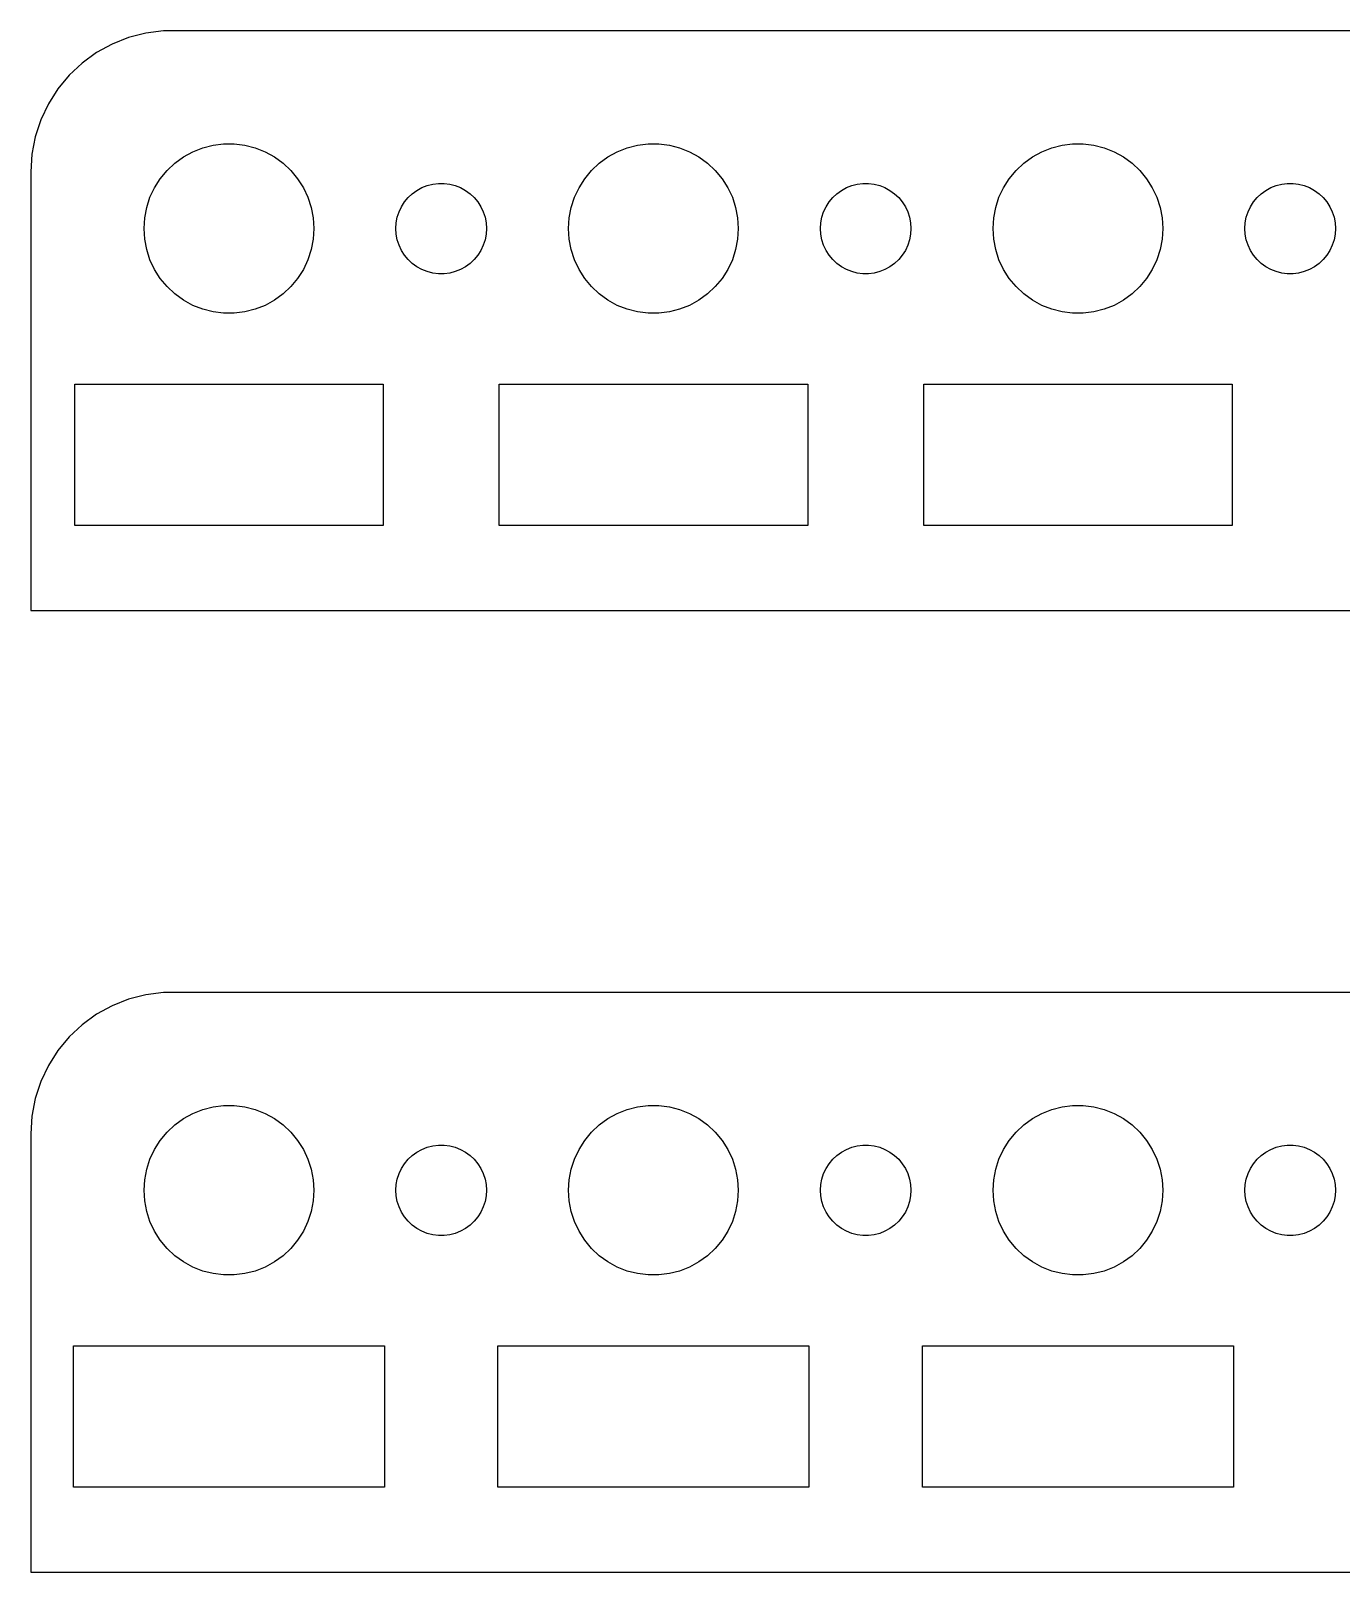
# Model space of a CAD drawing. Header units: metres. Extents: x -29.8 to 29.8, y 0 to 27.2.
# Drawn here: x -29.75 to -6.6, y 0 to 27.25 of the extents above; entities that cross this region are included whole.
import ezdxf

# ---------------------------------------------------------------- set-up
doc = ezdxf.new("R2010")
doc.units = ezdxf.units.M

msp = doc.modelspace()

# ---------------------------------------------------------------- linework, layer by layer
for p, q in [((-27.407, 27.2451), (-27.7184, 27.2057)), ((27.407, 27.2451), (-27.407, 27.2451)), ((-28.3144, 27.0121), (-28.5896, 26.8608)), ((-28.0225, 27.1276), (-28.3144, 27.0121)), ((-27.7184, 27.2057), (-28.0225, 27.1276)), ((-28.5896, 26.8608), (-28.8436, 26.6763)), ((-29.0724, 26.4614), (-29.2725, 26.2195)), ((-28.8436, 26.6763), (-29.0724, 26.4614)), ((-29.2725, 26.2195), (-29.4408, 25.9544)), ((-29.4408, 25.9544), (-29.5744, 25.6703)), ((-29.5744, 25.6703), (-29.6714, 25.3717)), ((-29.6714, 25.3717), (-29.7303, 25.0633)), ((-27.0537, 25.0165), (-26.8887, 25.1072)), ((-26.8887, 25.1072), (-26.7135, 25.1766)), ((-26.7135, 25.1766), (-26.5311, 25.2234)), ((-26.5311, 25.2234), (-26.3442, 25.247)), ((-26.3442, 25.247), (-26.1558, 25.247)), ((-26.1558, 25.247), (-25.9689, 25.2234)), ((-25.9689, 25.2234), (-25.7865, 25.1766)), ((-25.7865, 25.1766), (-25.6113, 25.1072)), ((-25.6113, 25.1072), (-25.4463, 25.0165)), ((-19.5537, 25.0165), (-19.3887, 25.1072)), ((-19.3887, 25.1072), (-19.2135, 25.1766)), ((-19.2135, 25.1766), (-19.0311, 25.2234)), ((-19.0311, 25.2234), (-18.8442, 25.247)), ((-18.8442, 25.247), (-18.6558, 25.247)), ((-18.6558, 25.247), (-18.4689, 25.2234)), ((-18.4689, 25.2234), (-18.2865, 25.1766)), ((-18.2865, 25.1766), (-18.1113, 25.1072)), ((-18.1113, 25.1072), (-17.9463, 25.0165)), ((-12.0537, 25.0165), (-11.8887, 25.1072)), ((-11.8887, 25.1072), (-11.7135, 25.1766)), ((-11.7135, 25.1766), (-11.5311, 25.2234)), ((-11.5311, 25.2234), (-11.3442, 25.247)), ((-11.3442, 25.247), (-11.1558, 25.247)), ((-11.1558, 25.247), (-10.9689, 25.2234)), ((-10.9689, 25.2234), (-10.7865, 25.1766)), ((-10.7865, 25.1766), (-10.6113, 25.1072)), ((-10.6113, 25.1072), (-10.4463, 25.0165)), ((-29.7303, 25.0633), (-29.75, 24.75)), ((-27.3434, 24.7768), (-27.2061, 24.9058)), ((-27.2061, 24.9058), (-27.0537, 25.0165)), ((-25.4463, 25.0165), (-25.2939, 24.9058)), ((-25.2939, 24.9058), (-25.1565, 24.7768)), ((-19.8434, 24.7768), (-19.7061, 24.9058)), ((-19.7061, 24.9058), (-19.5537, 25.0165)), ((-17.9463, 25.0165), (-17.7939, 24.9058)), ((-17.7939, 24.9058), (-17.6565, 24.7768)), ((-12.3434, 24.7768), (-12.2061, 24.9058)), ((-12.2061, 24.9058), (-12.0537, 25.0165)), ((-10.4463, 25.0165), (-10.2939, 24.9058)), ((-10.2939, 24.9058), (-10.1565, 24.7768)), ((-29.75, 24.75), (-29.75, 17)), ((-27.5645, 24.4726), (-27.4635, 24.6317)), ((-27.4635, 24.6317), (-27.3434, 24.7768)), ((-25.1565, 24.7768), (-25.0365, 24.6317)), ((-25.0365, 24.6317), (-24.9355, 24.4726)), ((-22.7472, 24.5108), (-22.6499, 24.5358)), ((-22.6499, 24.5358), (-22.5502, 24.5484)), ((-22.5502, 24.5484), (-22.4498, 24.5484)), ((-22.4498, 24.5484), (-22.3501, 24.5358)), ((-22.3501, 24.5358), (-22.2528, 24.5108)), ((-20.0645, 24.4726), (-19.9635, 24.6317)), ((-19.9635, 24.6317), (-19.8434, 24.7768)), ((-17.6565, 24.7768), (-17.5365, 24.6317)), ((-17.5365, 24.6317), (-17.4355, 24.4726)), ((-15.2472, 24.5108), (-15.1499, 24.5358)), ((-15.1499, 24.5358), (-15.0502, 24.5484)), ((-15.0502, 24.5484), (-14.9498, 24.5484)), ((-14.9498, 24.5484), (-14.8501, 24.5358)), ((-14.8501, 24.5358), (-14.7528, 24.5108)), ((-12.5645, 24.4726), (-12.4635, 24.6317)), ((-12.4635, 24.6317), (-12.3434, 24.7768)), ((-10.1565, 24.7768), (-10.0365, 24.6317)), ((-10.0365, 24.6317), (-9.93553, 24.4726)), ((-7.74721, 24.5108), (-7.6499, 24.5358)), ((-7.6499, 24.5358), (-7.55023, 24.5484)), ((-7.55023, 24.5484), (-7.44975, 24.5484)), ((-7.44975, 24.5484), (-7.35008, 24.5358)), ((-7.35008, 24.5358), (-7.25278, 24.5108)), ((-27.7029, 24.123), (-27.6447, 24.3022)), ((-27.6447, 24.3022), (-27.5645, 24.4726)), ((-24.9355, 24.4726), (-24.8553, 24.3022)), ((-24.8553, 24.3022), (-24.7971, 24.123)), ((-23.1472, 24.2202), (-23.0832, 24.2976)), ((-23.0832, 24.2976), (-23.0099, 24.3664)), ((-23.0099, 24.3664), (-22.9286, 24.4255)), ((-22.9286, 24.4255), (-22.8406, 24.4738)), ((-22.8406, 24.4738), (-22.7472, 24.5108)), ((-22.2528, 24.5108), (-22.1594, 24.4738)), ((-22.1594, 24.4738), (-22.0713, 24.4255)), ((-22.0713, 24.4255), (-21.9901, 24.3664)), ((-21.9901, 24.3664), (-21.9168, 24.2976)), ((-21.9168, 24.2976), (-21.8528, 24.2202)), ((-20.2029, 24.123), (-20.1447, 24.3022)), ((-20.1447, 24.3022), (-20.0645, 24.4726)), ((-17.4355, 24.4726), (-17.3553, 24.3022)), ((-17.3553, 24.3022), (-17.2971, 24.123)), ((-15.6472, 24.2202), (-15.5832, 24.2976)), ((-15.5832, 24.2976), (-15.5099, 24.3664)), ((-15.5099, 24.3664), (-15.4286, 24.4255)), ((-15.4286, 24.4255), (-15.3406, 24.4738)), ((-15.3406, 24.4738), (-15.2472, 24.5108)), ((-14.7528, 24.5108), (-14.6594, 24.4738)), ((-14.6594, 24.4738), (-14.5713, 24.4255)), ((-14.5713, 24.4255), (-14.4901, 24.3664)), ((-14.4901, 24.3664), (-14.4168, 24.2976)), ((-14.4168, 24.2976), (-14.3528, 24.2202)), ((-12.7029, 24.123), (-12.6447, 24.3022)), ((-12.6447, 24.3022), (-12.5645, 24.4726)), ((-9.93553, 24.4726), (-9.85533, 24.3022)), ((-9.85533, 24.3022), (-9.79712, 24.123)), ((-8.1472, 24.2202), (-8.08316, 24.2976)), ((-8.08316, 24.2976), (-8.00993, 24.3664)), ((-8.00993, 24.3664), (-7.92865, 24.4255)), ((-7.92865, 24.4255), (-7.84062, 24.4738)), ((-7.84062, 24.4738), (-7.74721, 24.5108)), ((-7.25278, 24.5108), (-7.15936, 24.4738)), ((-7.15936, 24.4738), (-7.07133, 24.4255)), ((-7.07133, 24.4255), (-6.99005, 24.3664)), ((-6.99005, 24.3664), (-6.91682, 24.2976)), ((-6.91682, 24.2976), (-6.85278, 24.2202)), ((-27.7382, 23.938), (-27.7029, 24.123)), ((-24.7971, 24.123), (-24.7618, 23.938)), ((-23.2749, 23.9489), (-23.2438, 24.0445)), ((-23.2438, 24.0445), (-23.201, 24.1354)), ((-23.201, 24.1354), (-23.1472, 24.2202)), ((-21.8528, 24.2202), (-21.799, 24.1354)), ((-21.799, 24.1354), (-21.7562, 24.0445)), ((-21.7562, 24.0445), (-21.7251, 23.9489)), ((-20.2382, 23.938), (-20.2029, 24.123)), ((-17.2971, 24.123), (-17.2618, 23.938)), ((-15.7749, 23.9489), (-15.7438, 24.0445)), ((-15.7438, 24.0445), (-15.701, 24.1354)), ((-15.701, 24.1354), (-15.6472, 24.2202)), ((-14.3528, 24.2202), (-14.299, 24.1354)), ((-14.299, 24.1354), (-14.2562, 24.0445)), ((-14.2562, 24.0445), (-14.2251, 23.9489)), ((-12.7382, 23.938), (-12.7029, 24.123)), ((-9.79712, 24.123), (-9.76183, 23.938)), ((-8.27486, 23.9489), (-8.24382, 24.0445)), ((-8.24382, 24.0445), (-8.20103, 24.1354)), ((-8.20103, 24.1354), (-8.1472, 24.2202)), ((-6.85278, 24.2202), (-6.79895, 24.1354)), ((-6.79895, 24.1354), (-6.75616, 24.0445)), ((-6.75616, 24.0445), (-6.72513, 23.9489)), ((-27.75, 23.75), (-27.7382, 23.938)), ((-27.7382, 23.562), (-27.75, 23.75)), ((-24.7618, 23.938), (-24.75, 23.75)), ((-24.75, 23.75), (-24.7618, 23.562)), ((-23.3, 23.75), (-23.2937, 23.8503)), ((-23.2937, 23.6497), (-23.3, 23.75)), ((-23.2937, 23.8503), (-23.2749, 23.9489)), ((-21.7251, 23.9489), (-21.7063, 23.8503)), ((-21.7063, 23.8503), (-21.7, 23.75)), ((-21.7, 23.75), (-21.7063, 23.6497)), ((-20.25, 23.75), (-20.2382, 23.938)), ((-20.2382, 23.562), (-20.25, 23.75)), ((-17.2618, 23.938), (-17.25, 23.75)), ((-17.25, 23.75), (-17.2618, 23.562)), ((-15.8, 23.75), (-15.7937, 23.8503)), ((-15.7937, 23.6497), (-15.8, 23.75)), ((-15.7937, 23.8503), (-15.7749, 23.9489)), ((-14.2251, 23.9489), (-14.2063, 23.8503)), ((-14.2063, 23.8503), (-14.2, 23.75)), ((-14.2, 23.75), (-14.2063, 23.6497)), ((-12.75, 23.75), (-12.7382, 23.938)), ((-12.7382, 23.562), (-12.75, 23.75)), ((-9.76183, 23.938), (-9.75, 23.75)), ((-9.75, 23.75), (-9.76183, 23.562)), ((-8.29999, 23.75), (-8.29369, 23.8503)), ((-8.29369, 23.6497), (-8.29999, 23.75)), ((-8.29369, 23.8503), (-8.27486, 23.9489)), ((-6.72513, 23.9489), (-6.7063, 23.8503)), ((-6.7063, 23.8503), (-6.7, 23.75)), ((-6.7, 23.75), (-6.7063, 23.6497)), ((-27.7029, 23.377), (-27.7382, 23.562)), ((-24.7618, 23.562), (-24.7971, 23.377)), ((-23.2749, 23.551), (-23.2937, 23.6497)), ((-23.2438, 23.4555), (-23.2749, 23.551)), ((-23.201, 23.3646), (-23.2438, 23.4555)), ((-21.7562, 23.4555), (-21.799, 23.3646)), ((-21.7251, 23.551), (-21.7562, 23.4555)), ((-21.7063, 23.6497), (-21.7251, 23.551)), ((-20.2029, 23.377), (-20.2382, 23.562)), ((-17.2618, 23.562), (-17.2971, 23.377)), ((-15.7749, 23.551), (-15.7937, 23.6497)), ((-15.7438, 23.4555), (-15.7749, 23.551)), ((-15.701, 23.3646), (-15.7438, 23.4555)), ((-14.2562, 23.4555), (-14.299, 23.3646)), ((-14.2251, 23.551), (-14.2562, 23.4555)), ((-14.2063, 23.6497), (-14.2251, 23.551)), ((-12.7029, 23.377), (-12.7382, 23.562)), ((-9.76183, 23.562), (-9.79712, 23.377)), ((-8.27486, 23.551), (-8.29369, 23.6497)), ((-8.24382, 23.4555), (-8.27486, 23.551)), ((-8.20103, 23.3646), (-8.24382, 23.4555)), ((-6.75616, 23.4555), (-6.79895, 23.3646)), ((-6.72513, 23.551), (-6.75616, 23.4555)), ((-6.7063, 23.6497), (-6.72513, 23.551)), ((-27.6447, 23.1978), (-27.7029, 23.377)), ((-27.5645, 23.0274), (-27.6447, 23.1978)), ((-24.8553, 23.1978), (-24.9355, 23.0274)), ((-24.7971, 23.377), (-24.8553, 23.1978)), ((-23.1472, 23.2798), (-23.201, 23.3646)), ((-23.0832, 23.2024), (-23.1472, 23.2798)), ((-23.0099, 23.1336), (-23.0832, 23.2024)), ((-21.9168, 23.2024), (-21.9901, 23.1336)), ((-21.8528, 23.2798), (-21.9168, 23.2024)), ((-21.799, 23.3646), (-21.8528, 23.2798)), ((-20.1447, 23.1978), (-20.2029, 23.377)), ((-20.0645, 23.0274), (-20.1447, 23.1978)), ((-17.3553, 23.1978), (-17.4355, 23.0274)), ((-17.2971, 23.377), (-17.3553, 23.1978)), ((-15.6472, 23.2798), (-15.701, 23.3646)), ((-15.5832, 23.2024), (-15.6472, 23.2798)), ((-15.5099, 23.1336), (-15.5832, 23.2024)), ((-14.4168, 23.2024), (-14.4901, 23.1336)), ((-14.3528, 23.2798), (-14.4168, 23.2024)), ((-14.299, 23.3646), (-14.3528, 23.2798)), ((-12.6447, 23.1978), (-12.7029, 23.377)), ((-12.5645, 23.0274), (-12.6447, 23.1978)), ((-9.85533, 23.1978), (-9.93553, 23.0274)), ((-9.79712, 23.377), (-9.85533, 23.1978)), ((-8.1472, 23.2798), (-8.20103, 23.3646)), ((-8.08316, 23.2024), (-8.1472, 23.2798)), ((-8.00993, 23.1336), (-8.08316, 23.2024)), ((-6.91682, 23.2024), (-6.99005, 23.1336)), ((-6.85278, 23.2798), (-6.91682, 23.2024)), ((-6.79895, 23.3646), (-6.85278, 23.2798)), ((-27.4635, 22.8683), (-27.5645, 23.0274)), ((-24.9355, 23.0274), (-25.0365, 22.8683)), ((-22.9286, 23.0745), (-23.0099, 23.1336)), ((-22.8406, 23.0261), (-22.9286, 23.0745)), ((-22.7472, 22.9892), (-22.8406, 23.0261)), ((-22.6499, 22.9642), (-22.7472, 22.9892)), ((-22.5502, 22.9516), (-22.6499, 22.9642)), ((-22.4498, 22.9516), (-22.5502, 22.9516)), ((-22.3501, 22.9642), (-22.4498, 22.9516)), ((-22.2528, 22.9892), (-22.3501, 22.9642)), ((-22.1594, 23.0261), (-22.2528, 22.9892)), ((-22.0713, 23.0745), (-22.1594, 23.0261)), ((-21.9901, 23.1336), (-22.0713, 23.0745)), ((-19.9635, 22.8683), (-20.0645, 23.0274)), ((-17.4355, 23.0274), (-17.5365, 22.8683)), ((-15.4286, 23.0745), (-15.5099, 23.1336)), ((-15.3406, 23.0261), (-15.4286, 23.0745)), ((-15.2472, 22.9892), (-15.3406, 23.0261)), ((-15.1499, 22.9642), (-15.2472, 22.9892)), ((-15.0502, 22.9516), (-15.1499, 22.9642)), ((-14.9498, 22.9516), (-15.0502, 22.9516)), ((-14.8501, 22.9642), (-14.9498, 22.9516)), ((-14.7528, 22.9892), (-14.8501, 22.9642)), ((-14.6594, 23.0261), (-14.7528, 22.9892)), ((-14.5713, 23.0745), (-14.6594, 23.0261)), ((-14.4901, 23.1336), (-14.5713, 23.0745)), ((-12.4635, 22.8683), (-12.5645, 23.0274)), ((-9.93553, 23.0274), (-10.0365, 22.8683)), ((-7.92865, 23.0745), (-8.00993, 23.1336)), ((-7.84062, 23.0261), (-7.92865, 23.0745)), ((-7.74721, 22.9892), (-7.84062, 23.0261)), ((-7.6499, 22.9642), (-7.74721, 22.9892)), ((-7.55023, 22.9516), (-7.6499, 22.9642)), ((-7.44975, 22.9516), (-7.55023, 22.9516)), ((-7.35008, 22.9642), (-7.44975, 22.9516)), ((-7.25278, 22.9892), (-7.35008, 22.9642)), ((-7.15936, 23.0261), (-7.25278, 22.9892)), ((-7.07133, 23.0745), (-7.15936, 23.0261)), ((-6.99005, 23.1336), (-7.07133, 23.0745)), ((-27.3434, 22.7232), (-27.4635, 22.8683)), ((-27.2061, 22.5942), (-27.3434, 22.7232)), ((-25.1565, 22.7232), (-25.2939, 22.5942)), ((-25.0365, 22.8683), (-25.1565, 22.7232)), ((-19.8434, 22.7232), (-19.9635, 22.8683)), ((-19.7061, 22.5942), (-19.8434, 22.7232)), ((-17.6565, 22.7232), (-17.7939, 22.5942)), ((-17.5365, 22.8683), (-17.6565, 22.7232)), ((-12.3434, 22.7232), (-12.4635, 22.8683)), ((-12.2061, 22.5942), (-12.3434, 22.7232)), ((-10.1565, 22.7232), (-10.2939, 22.5942)), ((-10.0365, 22.8683), (-10.1565, 22.7232)), ((-27.0537, 22.4835), (-27.2061, 22.5942)), ((-26.8887, 22.3927), (-27.0537, 22.4835)), ((-26.7135, 22.3234), (-26.8887, 22.3927)), ((-25.6113, 22.3927), (-25.7865, 22.3234)), ((-25.4463, 22.4835), (-25.6113, 22.3927)), ((-25.2939, 22.5942), (-25.4463, 22.4835)), ((-19.5537, 22.4835), (-19.7061, 22.5942)), ((-19.3887, 22.3927), (-19.5537, 22.4835)), ((-19.2135, 22.3234), (-19.3887, 22.3927)), ((-18.1113, 22.3927), (-18.2865, 22.3234)), ((-17.9463, 22.4835), (-18.1113, 22.3927)), ((-17.7939, 22.5942), (-17.9463, 22.4835)), ((-12.0537, 22.4835), (-12.2061, 22.5942)), ((-11.8887, 22.3927), (-12.0537, 22.4835)), ((-11.7135, 22.3234), (-11.8887, 22.3927)), ((-10.6113, 22.3927), (-10.7865, 22.3234)), ((-10.4463, 22.4835), (-10.6113, 22.3927)), ((-10.2939, 22.5942), (-10.4463, 22.4835)), ((-26.5311, 22.2766), (-26.7135, 22.3234)), ((-26.3442, 22.2529), (-26.5311, 22.2766)), ((-26.1558, 22.2529), (-26.3442, 22.2529)), ((-25.9689, 22.2766), (-26.1558, 22.2529)), ((-25.7865, 22.3234), (-25.9689, 22.2766)), ((-19.0311, 22.2766), (-19.2135, 22.3234)), ((-18.8442, 22.2529), (-19.0311, 22.2766)), ((-18.6558, 22.2529), (-18.8442, 22.2529)), ((-18.4689, 22.2766), (-18.6558, 22.2529)), ((-18.2865, 22.3234), (-18.4689, 22.2766)), ((-11.5311, 22.2766), (-11.7135, 22.3234)), ((-11.3442, 22.2529), (-11.5311, 22.2766)), ((-11.1558, 22.2529), (-11.3442, 22.2529)), ((-10.9689, 22.2766), (-11.1558, 22.2529)), ((-10.7865, 22.3234), (-10.9689, 22.2766)), ((-28.9754, 18.5), (-28.9754, 21)), ((-28.9754, 21), (-23.5246, 21)), ((-23.5246, 21), (-23.5246, 18.5)), ((-21.4754, 18.5), (-21.4754, 21)), ((-21.4754, 21), (-16.0246, 21)), ((-16.0246, 21), (-16.0246, 18.5)), ((-13.9754, 18.5), (-13.9754, 21)), ((-13.9754, 21), (-8.52463, 21)), ((-8.52463, 21), (-8.52463, 18.5)), ((-23.5246, 18.5), (-28.9754, 18.5)), ((-16.0246, 18.5), (-21.4754, 18.5)), ((-8.52463, 18.5), (-13.9754, 18.5)), ((-29.75, 17), (29.75, 17)), ((-28.0225, 10.1276), (-28.3144, 10.0121)), ((-27.7184, 10.2057), (-28.0225, 10.1276)), ((-27.407, 10.2451), (-27.7184, 10.2057)), ((27.407, 10.2451), (-27.407, 10.2451)), ((-28.5896, 9.86081), (-28.8436, 9.67627)), ((-28.3144, 10.0121), (-28.5896, 9.86081)), ((-28.8436, 9.67627), (-29.0724, 9.46136)), ((-29.0724, 9.46136), (-29.2725, 9.21945)), ((-29.2725, 9.21945), (-29.4408, 8.95438)), ((-29.4408, 8.95438), (-29.5744, 8.6703)), ((-29.5744, 8.6703), (-29.6714, 8.37172)), ((-29.6714, 8.37172), (-29.7303, 8.06332)), ((-26.8887, 8.10724), (-26.7135, 8.17657)), ((-26.7135, 8.17657), (-26.5311, 8.22342)), ((-26.5311, 8.22342), (-26.3442, 8.24704)), ((-26.3442, 8.24704), (-26.1558, 8.24704)), ((-26.1558, 8.24704), (-25.9689, 8.22342)), ((-25.9689, 8.22342), (-25.7865, 8.17657)), ((-25.7865, 8.17657), (-25.6113, 8.10724)), ((-19.3887, 8.10724), (-19.2135, 8.17657)), ((-19.2135, 8.17657), (-19.0311, 8.22342)), ((-19.0311, 8.22342), (-18.8442, 8.24704)), ((-18.8442, 8.24704), (-18.6558, 8.24704)), ((-18.6558, 8.24704), (-18.4689, 8.22342)), ((-18.4689, 8.22342), (-18.2865, 8.17657)), ((-18.2865, 8.17657), (-18.1113, 8.10724)), ((-11.8887, 8.10724), (-11.7135, 8.17657)), ((-11.7135, 8.17657), (-11.5311, 8.22342)), ((-11.5311, 8.22342), (-11.3442, 8.24704)), ((-11.3442, 8.24704), (-11.1558, 8.24704)), ((-11.1558, 8.24704), (-10.9689, 8.22342)), ((-10.9689, 8.22342), (-10.7865, 8.17657)), ((-10.7865, 8.17657), (-10.6113, 8.10724)), ((-29.7303, 8.06332), (-29.75, 7.75)), ((-27.3434, 7.77681), (-27.2061, 7.90576)), ((-27.2061, 7.90576), (-27.0537, 8.01648)), ((-27.0537, 8.01648), (-26.8887, 8.10724)), ((-25.6113, 8.10724), (-25.4463, 8.01648)), ((-25.4463, 8.01648), (-25.2939, 7.90576)), ((-25.2939, 7.90576), (-25.1565, 7.77681)), ((-19.8434, 7.77681), (-19.7061, 7.90576)), ((-19.7061, 7.90576), (-19.5537, 8.01648)), ((-19.5537, 8.01648), (-19.3887, 8.10724)), ((-18.1113, 8.10724), (-17.9463, 8.01648)), ((-17.9463, 8.01648), (-17.7939, 7.90576)), ((-17.7939, 7.90576), (-17.6565, 7.77681)), ((-12.3434, 7.77681), (-12.2061, 7.90576)), ((-12.2061, 7.90576), (-12.0537, 8.01648)), ((-12.0537, 8.01648), (-11.8887, 8.10724)), ((-10.6113, 8.10724), (-10.4463, 8.01648)), ((-10.4463, 8.01648), (-10.2939, 7.90576)), ((-10.2939, 7.90576), (-10.1565, 7.77681)), ((-29.75, 7.75), (-29.75, 0)), ((-27.5645, 7.47263), (-27.4635, 7.63167)), ((-27.4635, 7.63167), (-27.3434, 7.77681)), ((-25.1565, 7.77681), (-25.0365, 7.63167)), ((-25.0365, 7.63167), (-24.9355, 7.47263)), ((-20.0645, 7.47263), (-19.9635, 7.63167)), ((-19.9635, 7.63167), (-19.8434, 7.77681)), ((-17.6565, 7.77681), (-17.5365, 7.63167)), ((-17.5365, 7.63167), (-17.4355, 7.47263)), ((-12.5645, 7.47263), (-12.4635, 7.63167)), ((-12.4635, 7.63167), (-12.3434, 7.77681)), ((-10.1565, 7.77681), (-10.0365, 7.63167)), ((-10.0365, 7.63167), (-9.93553, 7.47263)), ((-27.6447, 7.30219), (-27.5645, 7.47263)), ((-24.9355, 7.47263), (-24.8553, 7.30219)), ((-23.0832, 7.29762), (-23.0099, 7.36641)), ((-23.0099, 7.36641), (-22.9286, 7.42546)), ((-22.9286, 7.42546), (-22.8406, 7.47385)), ((-22.8406, 7.47385), (-22.7472, 7.51083)), ((-22.7472, 7.51083), (-22.6499, 7.53583)), ((-22.6499, 7.53583), (-22.5502, 7.54842)), ((-22.5502, 7.54842), (-22.4498, 7.54842)), ((-22.4498, 7.54842), (-22.3501, 7.53583)), ((-22.3501, 7.53583), (-22.2528, 7.51083)), ((-22.2528, 7.51083), (-22.1594, 7.47385)), ((-22.1594, 7.47385), (-22.0713, 7.42546)), ((-22.0713, 7.42546), (-21.9901, 7.36641)), ((-21.9901, 7.36641), (-21.9168, 7.29762)), ((-20.1447, 7.30219), (-20.0645, 7.47263)), ((-17.4355, 7.47263), (-17.3553, 7.30219)), ((-15.5832, 7.29762), (-15.5099, 7.36641)), ((-15.5099, 7.36641), (-15.4286, 7.42546)), ((-15.4286, 7.42546), (-15.3406, 7.47385)), ((-15.3406, 7.47385), (-15.2472, 7.51083)), ((-15.2472, 7.51083), (-15.1499, 7.53583)), ((-15.1499, 7.53583), (-15.0502, 7.54842)), ((-15.0502, 7.54842), (-14.9498, 7.54842)), ((-14.9498, 7.54842), (-14.8501, 7.53583)), ((-14.8501, 7.53583), (-14.7528, 7.51083)), ((-14.7528, 7.51083), (-14.6594, 7.47385)), ((-14.6594, 7.47385), (-14.5713, 7.42546)), ((-14.5713, 7.42546), (-14.4901, 7.36641)), ((-14.4901, 7.36641), (-14.4168, 7.29762)), ((-12.6447, 7.30219), (-12.5645, 7.47263)), ((-9.93553, 7.47263), (-9.85533, 7.30219)), ((-8.08316, 7.29762), (-8.00993, 7.36641)), ((-8.00993, 7.36641), (-7.92865, 7.42546)), ((-7.92865, 7.42546), (-7.84062, 7.47385)), ((-7.84062, 7.47385), (-7.74721, 7.51083)), ((-7.74721, 7.51083), (-7.6499, 7.53583)), ((-7.6499, 7.53583), (-7.55023, 7.54842)), ((-7.55023, 7.54842), (-7.44975, 7.54842)), ((-7.44975, 7.54842), (-7.35008, 7.53583)), ((-7.35008, 7.53583), (-7.25278, 7.51083)), ((-7.25278, 7.51083), (-7.15936, 7.47385)), ((-7.15936, 7.47385), (-7.07133, 7.42546)), ((-7.07133, 7.42546), (-6.99005, 7.36641)), ((-6.99005, 7.36641), (-6.91682, 7.29762)), ((-27.7382, 6.93799), (-27.7029, 7.12303)), ((-27.7029, 7.12303), (-27.6447, 7.30219)), ((-24.8553, 7.30219), (-24.7971, 7.12303)), ((-24.7971, 7.12303), (-24.7618, 6.93799)), ((-23.2438, 7.04449), (-23.201, 7.13539)), ((-23.201, 7.13539), (-23.1472, 7.22021)), ((-23.1472, 7.22021), (-23.0832, 7.29762)), ((-21.9168, 7.29762), (-21.8528, 7.22021)), ((-21.8528, 7.22021), (-21.799, 7.13539)), ((-21.799, 7.13539), (-21.7562, 7.04449)), ((-20.2382, 6.93799), (-20.2029, 7.12303)), ((-20.2029, 7.12303), (-20.1447, 7.30219)), ((-17.3553, 7.30219), (-17.2971, 7.12303)), ((-17.2971, 7.12303), (-17.2618, 6.93799)), ((-15.7438, 7.04449), (-15.701, 7.13539)), ((-15.701, 7.13539), (-15.6472, 7.22021)), ((-15.6472, 7.22021), (-15.5832, 7.29762)), ((-14.4168, 7.29762), (-14.3528, 7.22021)), ((-14.3528, 7.22021), (-14.299, 7.13539)), ((-14.299, 7.13539), (-14.2562, 7.04449)), ((-12.7382, 6.93799), (-12.7029, 7.12303)), ((-12.7029, 7.12303), (-12.6447, 7.30219)), ((-9.85533, 7.30219), (-9.79712, 7.12303)), ((-9.79712, 7.12303), (-9.76183, 6.93799)), ((-8.24382, 7.04449), (-8.20103, 7.13539)), ((-8.20103, 7.13539), (-8.1472, 7.22021)), ((-8.1472, 7.22021), (-8.08316, 7.29762)), ((-6.91682, 7.29762), (-6.85278, 7.22021)), ((-6.85278, 7.22021), (-6.79895, 7.13539)), ((-6.79895, 7.13539), (-6.75616, 7.04449)), ((-27.75, 6.75), (-27.7382, 6.93799)), ((-24.7618, 6.93799), (-24.75, 6.75)), ((-23.3, 6.75), (-23.2937, 6.85027)), ((-23.2937, 6.85027), (-23.2749, 6.94894)), ((-23.2749, 6.94894), (-23.2438, 7.04449)), ((-21.7562, 7.04449), (-21.7251, 6.94894)), ((-21.7251, 6.94894), (-21.7063, 6.85027)), ((-21.7063, 6.85027), (-21.7, 6.75)), ((-20.25, 6.75), (-20.2382, 6.93799)), ((-17.2618, 6.93799), (-17.25, 6.75)), ((-15.8, 6.75), (-15.7937, 6.85027)), ((-15.7937, 6.85027), (-15.7749, 6.94894)), ((-15.7749, 6.94894), (-15.7438, 7.04449)), ((-14.2562, 7.04449), (-14.2251, 6.94894)), ((-14.2251, 6.94894), (-14.2063, 6.85027)), ((-14.2063, 6.85027), (-14.2, 6.75)), ((-12.75, 6.75), (-12.7382, 6.93799)), ((-9.76183, 6.93799), (-9.75, 6.75)), ((-8.29999, 6.75), (-8.29369, 6.85027)), ((-8.29369, 6.85027), (-8.27486, 6.94894)), ((-8.27486, 6.94894), (-8.24382, 7.04449)), ((-6.75616, 7.04449), (-6.72513, 6.94894)), ((-6.72513, 6.94894), (-6.7063, 6.85027)), ((-6.7063, 6.85027), (-6.7, 6.75)), ((-27.7382, 6.562), (-27.75, 6.75)), ((-27.7029, 6.37695), (-27.7382, 6.562)), ((-24.7618, 6.562), (-24.7971, 6.37695)), ((-24.75, 6.75), (-24.7618, 6.562)), ((-23.2937, 6.64972), (-23.3, 6.75)), ((-23.2749, 6.55104), (-23.2937, 6.64972)), ((-23.2438, 6.45549), (-23.2749, 6.55104)), ((-21.7251, 6.55104), (-21.7562, 6.45549)), ((-21.7063, 6.64972), (-21.7251, 6.55104)), ((-21.7, 6.75), (-21.7063, 6.64972)), ((-20.2382, 6.562), (-20.25, 6.75)), ((-20.2029, 6.37695), (-20.2382, 6.562)), ((-17.2618, 6.562), (-17.2971, 6.37695)), ((-17.25, 6.75), (-17.2618, 6.562)), ((-15.7937, 6.64972), (-15.8, 6.75)), ((-15.7749, 6.55104), (-15.7937, 6.64972)), ((-15.7438, 6.45549), (-15.7749, 6.55104)), ((-14.2251, 6.55104), (-14.2562, 6.45549)), ((-14.2063, 6.64972), (-14.2251, 6.55104)), ((-14.2, 6.75), (-14.2063, 6.64972)), ((-12.7382, 6.562), (-12.75, 6.75)), ((-12.7029, 6.37695), (-12.7382, 6.562)), ((-9.76183, 6.562), (-9.79712, 6.37695)), ((-9.75, 6.75), (-9.76183, 6.562)), ((-8.29369, 6.64972), (-8.29999, 6.75)), ((-8.27486, 6.55104), (-8.29369, 6.64972)), ((-8.24382, 6.45549), (-8.27486, 6.55104)), ((-6.72513, 6.55104), (-6.75616, 6.45549)), ((-6.7063, 6.64972), (-6.72513, 6.55104)), ((-6.7, 6.75), (-6.7063, 6.64972)), ((-27.6447, 6.1978), (-27.7029, 6.37695)), ((-24.7971, 6.37695), (-24.8553, 6.1978)), ((-23.201, 6.36459), (-23.2438, 6.45549)), ((-23.1472, 6.27977), (-23.201, 6.36459)), ((-23.0832, 6.20236), (-23.1472, 6.27977)), ((-21.8528, 6.27977), (-21.9168, 6.20236)), ((-21.799, 6.36459), (-21.8528, 6.27977)), ((-21.7562, 6.45549), (-21.799, 6.36459)), ((-20.1447, 6.1978), (-20.2029, 6.37695)), ((-17.2971, 6.37695), (-17.3553, 6.1978)), ((-15.701, 6.36459), (-15.7438, 6.45549)), ((-15.6472, 6.27977), (-15.701, 6.36459)), ((-15.5832, 6.20236), (-15.6472, 6.27977)), ((-14.3528, 6.27977), (-14.4168, 6.20236)), ((-14.299, 6.36459), (-14.3528, 6.27977)), ((-14.2562, 6.45549), (-14.299, 6.36459)), ((-12.6447, 6.1978), (-12.7029, 6.37695)), ((-9.79712, 6.37695), (-9.85533, 6.1978)), ((-8.20103, 6.36459), (-8.24382, 6.45549)), ((-8.1472, 6.27977), (-8.20103, 6.36459)), ((-8.08316, 6.20236), (-8.1472, 6.27977)), ((-6.85278, 6.27977), (-6.91682, 6.20236)), ((-6.79895, 6.36459), (-6.85278, 6.27977)), ((-6.75616, 6.45549), (-6.79895, 6.36459)), ((-27.5645, 6.02736), (-27.6447, 6.1978)), ((-27.4635, 5.86832), (-27.5645, 6.02736)), ((-24.9355, 6.02736), (-25.0365, 5.86832)), ((-24.8553, 6.1978), (-24.9355, 6.02736)), ((-23.0099, 6.13358), (-23.0832, 6.20236)), ((-22.9286, 6.07452), (-23.0099, 6.13358)), ((-22.8406, 6.02614), (-22.9286, 6.07452)), ((-22.7472, 5.98915), (-22.8406, 6.02614)), ((-22.1594, 6.02614), (-22.2528, 5.98915)), ((-22.0713, 6.07452), (-22.1594, 6.02614)), ((-21.9901, 6.13358), (-22.0713, 6.07452)), ((-21.9168, 6.20236), (-21.9901, 6.13358)), ((-20.0645, 6.02736), (-20.1447, 6.1978)), ((-19.9635, 5.86832), (-20.0645, 6.02736)), ((-17.4355, 6.02736), (-17.5365, 5.86832)), ((-17.3553, 6.1978), (-17.4355, 6.02736)), ((-15.5099, 6.13358), (-15.5832, 6.20236)), ((-15.4286, 6.07452), (-15.5099, 6.13358)), ((-15.3406, 6.02614), (-15.4286, 6.07452)), ((-15.2472, 5.98915), (-15.3406, 6.02614)), ((-14.6594, 6.02614), (-14.7528, 5.98915)), ((-14.5713, 6.07452), (-14.6594, 6.02614)), ((-14.4901, 6.13358), (-14.5713, 6.07452)), ((-14.4168, 6.20236), (-14.4901, 6.13358)), ((-12.5645, 6.02736), (-12.6447, 6.1978)), ((-12.4635, 5.86832), (-12.5645, 6.02736)), ((-9.93553, 6.02736), (-10.0365, 5.86832)), ((-9.85533, 6.1978), (-9.93553, 6.02736)), ((-8.00993, 6.13358), (-8.08316, 6.20236)), ((-7.92865, 6.07452), (-8.00993, 6.13358)), ((-7.84062, 6.02614), (-7.92865, 6.07452)), ((-7.74721, 5.98915), (-7.84062, 6.02614)), ((-7.15936, 6.02614), (-7.25278, 5.98915)), ((-7.07133, 6.07452), (-7.15936, 6.02614)), ((-6.99005, 6.13358), (-7.07133, 6.07452)), ((-6.91682, 6.20236), (-6.99005, 6.13358)), ((-27.3434, 5.72318), (-27.4635, 5.86832)), ((-27.2061, 5.59422), (-27.3434, 5.72318)), ((-25.1565, 5.72318), (-25.2939, 5.59422)), ((-25.0365, 5.86832), (-25.1565, 5.72318)), ((-22.6499, 5.96416), (-22.7472, 5.98915)), ((-22.5502, 5.95157), (-22.6499, 5.96416)), ((-22.4498, 5.95157), (-22.5502, 5.95157)), ((-22.3501, 5.96416), (-22.4498, 5.95157)), ((-22.2528, 5.98915), (-22.3501, 5.96416)), ((-19.8434, 5.72318), (-19.9635, 5.86832)), ((-19.7061, 5.59422), (-19.8434, 5.72318)), ((-17.6565, 5.72318), (-17.7939, 5.59422)), ((-17.5365, 5.86832), (-17.6565, 5.72318)), ((-15.1499, 5.96416), (-15.2472, 5.98915)), ((-15.0502, 5.95157), (-15.1499, 5.96416)), ((-14.9498, 5.95157), (-15.0502, 5.95157)), ((-14.8501, 5.96416), (-14.9498, 5.95157)), ((-14.7528, 5.98915), (-14.8501, 5.96416)), ((-12.3434, 5.72318), (-12.4635, 5.86832)), ((-12.2061, 5.59422), (-12.3434, 5.72318)), ((-10.1565, 5.72318), (-10.2939, 5.59422)), ((-10.0365, 5.86832), (-10.1565, 5.72318)), ((-7.6499, 5.96416), (-7.74721, 5.98915)), ((-7.55023, 5.95157), (-7.6499, 5.96416)), ((-7.44975, 5.95157), (-7.55023, 5.95157)), ((-7.35008, 5.96416), (-7.44975, 5.95157)), ((-7.25278, 5.98915), (-7.35008, 5.96416)), ((-27.0537, 5.48351), (-27.2061, 5.59422)), ((-26.8887, 5.39275), (-27.0537, 5.48351)), ((-25.4463, 5.48351), (-25.6113, 5.39275)), ((-25.2939, 5.59422), (-25.4463, 5.48351)), ((-19.5537, 5.48351), (-19.7061, 5.59422)), ((-19.3887, 5.39275), (-19.5537, 5.48351)), ((-17.9463, 5.48351), (-18.1113, 5.39275)), ((-17.7939, 5.59422), (-17.9463, 5.48351)), ((-12.0537, 5.48351), (-12.2061, 5.59422)), ((-11.8887, 5.39275), (-12.0537, 5.48351)), ((-10.4463, 5.48351), (-10.6113, 5.39275)), ((-10.2939, 5.59422), (-10.4463, 5.48351)), ((-26.7135, 5.32341), (-26.8887, 5.39275)), ((-26.5311, 5.27657), (-26.7135, 5.32341)), ((-26.3442, 5.25294), (-26.5311, 5.27657)), ((-26.1558, 5.25294), (-26.3442, 5.25294)), ((-25.9689, 5.27657), (-26.1558, 5.25294)), ((-25.7865, 5.32341), (-25.9689, 5.27657)), ((-25.6113, 5.39275), (-25.7865, 5.32341)), ((-19.2135, 5.32341), (-19.3887, 5.39275)), ((-19.0311, 5.27657), (-19.2135, 5.32341)), ((-18.8442, 5.25294), (-19.0311, 5.27657)), ((-18.6558, 5.25294), (-18.8442, 5.25294)), ((-18.4689, 5.27657), (-18.6558, 5.25294)), ((-18.2865, 5.32341), (-18.4689, 5.27657)), ((-18.1113, 5.39275), (-18.2865, 5.32341)), ((-11.7135, 5.32341), (-11.8887, 5.39275)), ((-11.5311, 5.27657), (-11.7135, 5.32341)), ((-11.3442, 5.25294), (-11.5311, 5.27657)), ((-11.1558, 5.25294), (-11.3442, 5.25294)), ((-10.9689, 5.27657), (-11.1558, 5.25294)), ((-10.7865, 5.32341), (-10.9689, 5.27657)), ((-10.6113, 5.39275), (-10.7865, 5.32341)), ((-28.9983, 1.5), (-28.9983, 4)), ((-28.9983, 4), (-23.5017, 4)), ((-23.5017, 4), (-23.5017, 1.5)), ((-21.4983, 1.5), (-21.4983, 4)), ((-21.4983, 4), (-16.0017, 4)), ((-16.0017, 4), (-16.0017, 1.5)), ((-13.9983, 1.5), (-13.9983, 4)), ((-13.9983, 4), (-8.50166, 4)), ((-8.50166, 4), (-8.50166, 1.5)), ((-23.5017, 1.5), (-28.9983, 1.5)), ((-16.0017, 1.5), (-21.4983, 1.5)), ((-8.50166, 1.5), (-13.9983, 1.5)), ((-29.75, 0), (29.75, 0))]:
    msp.add_line(p, q)

doc.saveas('drawing.dxf')
